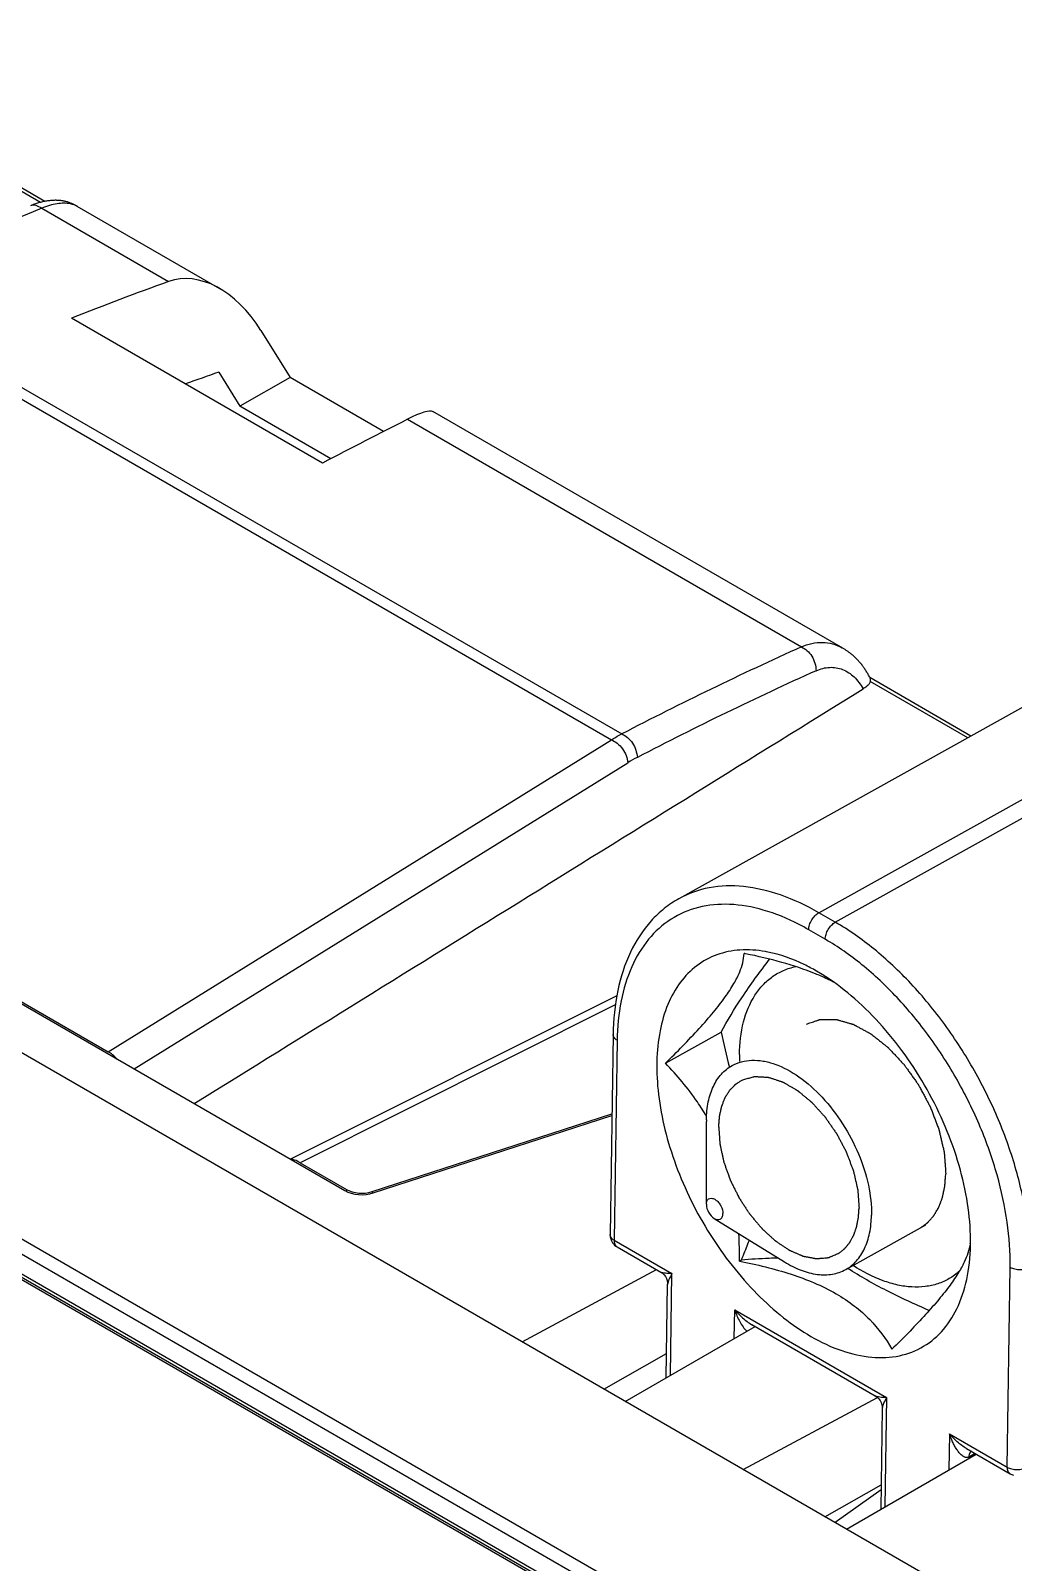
# Model space of a CAD drawing. Header units: millimetres. Extents: x 0 to 594, y 0 to 420.
# Drawn here: x 278.97 to 289.49, y 60.64 to 77.04 of the extents above; entities that cross this region are included whole.
import ezdxf

# ---------------------------------------------------------------- set-up
doc = ezdxf.new("R2010")
doc.units = ezdxf.units.MM
doc.header["$LTSCALE"] = 32.67
doc.layers.get('0').update_dxf_attribs({"linetype": 'CONTINUOUS'})
doc.layers.add('AUSFORMSCHRAEGEN', color=7, linetype='CONTINUOUS')
doc.layers.add('RUNDUNGEN', color=7, linetype='CONTINUOUS')

msp = doc.modelspace()

# ---------------------------------------------------------------- linework, layer by layer
at = {"color": 7, "linetype": 'CONTINUOUS'}
for p, q in [((306.2836, 47.8404), (258.2003, 75.6011)), ((292.0628, 71.1733), (285.9119, 67.7461)), ((287.4091, 67.5959), (293.56, 71.0231)), ((287.5859, 67.4939), (293.7368, 70.9211)), ((287.5859, 67.4939), (287.4091, 67.5959)), ((287.478, 67.3112), (287.3012, 67.4133)), ((287.4438, 66.9352), (287.3838, 66.9711)), ((285.2069, 66.2912), (285.1748, 64.1501)), ((285.7678, 65.9839), (286.3635, 66.3158)), ((285.2508, 66.2298), (285.2187, 64.0887)), ((286.2054, 65.3779), (286.2053, 65.3595)), ((286.2056, 64.4735), (286.2053, 65.3595)), ((286.2893, 64.3233), (287.0425, 63.857)), ((287.6977, 63.7756), (288.5567, 64.2542)), ((285.2187, 64.0887), (285.8374, 63.7315)), ((285.2498, 64.0179), (285.7164, 63.7485)), ((286.5596, 63.8655), (286.5793, 63.8765)), ((289.426, 61.6597), (289.4581, 63.8008)), ((285.8211, 62.642), (285.8374, 63.7315)), ((285.7759, 62.6159), (285.7909, 63.6173)), ((286.5046, 63.0366), (286.5092, 63.3437)), ((286.5092, 63.3437), (288.1355, 62.4047)), ((286.6923, 63.1851), (288.0145, 62.4217)), ((286.6929, 63.1847), (286.6929, 63.1847)), ((288.1355, 62.4047), (288.118, 61.2328)), ((288.089, 62.2905), (288.0727, 61.2067)), ((288.8073, 62.0169), (288.8015, 61.6274)), ((288.8073, 62.0169), (289.426, 61.6597)), ((288.9904, 61.8583), (289.4571, 61.5888)), ((289.0157, 61.7677), (289.0155, 61.751)), ((289.0827, 61.805), (289.0157, 61.7677))]:
    msp.add_line(p, q, dxfattribs=at)
for points in [[(285.7159, 63.7488), (285.7361, 63.7348), (285.7531, 63.7184), (285.7674, 63.6995), (285.7785, 63.6787), (285.7861, 63.6563), (285.7902, 63.6331), (285.7909, 63.6167)], [(288.014, 62.422), (288.0342, 62.408), (288.0512, 62.3916), (288.0655, 62.3728), (288.0766, 62.3519), (288.0842, 62.3295), (288.0883, 62.3063), (288.089, 62.2899)]]:
    msp.add_lwpolyline(points, dxfattribs=at)
for centre, radius, start, end in [((286.0246, 65.2028), 2.5526, 59.99172, 62.7428), ((285.2752, 60.4639), 6.8272, 78.59132, 78.73411), ((286.61, 65.8942), 1.3056, 78.80931, 79.99232), ((286.4021, 64.5696), 2.5633, 66.22794, 67.75531), ((286.5361, 64.868), 2.2361, 62.58051, 66.28671), ((295.7145, 68.3287), 9.5652, 192.14821, 194.46158), ((288.4112, 66.0491), 1.8525, 179.16123, 181.39485), ((285.3248, 64.1478), 0.15, 179.14112, 215.05157), ((281.8057, 63.9173), 4.7542, 359.37578, 2.92239), ((285.275, 64.0615), 0.0503, 237.30053, 239.98548), ((288.5678, 64.1155), 0.4664, 352.25389, 355.77685), ((286.705, 64.0799), 2.3291, 0.01483, 0.40411), ((289.0759, 61.7898), 0.0549, 132.29436, 135.02508), ((289.5322, 61.719), 0.1503, 240.00863, 254.60518)]:
    msp.add_arc(centre, radius, start, end, dxfattribs=at)
for points, knots in [([(285.9119, 67.7461), (285.8565, 67.7152), (285.75, 67.6435), (285.5598, 67.4633), (285.3717, 67.1713), (285.2387, 66.7524), (285.2092, 66.4493), (285.2069, 66.2912)], [0, 0, 0, 0, 0.1126106, 0.2265628, 0.4631899, 0.7193728, 1, 1, 1, 1]), ([(287.4091, 67.5959), (287.2787, 67.6712), (287.0188, 67.7947), (286.6182, 67.891), (286.2408, 67.8824), (286.0122, 67.802), (285.9119, 67.7461)], [0, 0, 0, 0, 0.2878226, 0.5464798, 0.7804792, 1, 1, 1, 1]), ([(287.1937, 67.472), (287.0727, 67.5343), (286.8323, 67.6339), (286.4647, 67.7001), (286.1211, 67.6698), (285.8169, 67.5397), (285.5691, 67.3155), (285.3883, 67.0108), (285.2778, 66.6402), (285.2529, 66.3711), (285.2508, 66.2298)], [0, 0, 0, 0, 0.1406126, 0.2672008, 0.3825825, 0.4922034, 0.6032015, 0.7222887, 0.8539448, 1, 1, 1, 1]), ([(287.3012, 67.4133), (287.3015, 67.4308), (287.3085, 67.4675), (287.3318, 67.5189), (287.3654, 67.564), (287.394, 67.5875), (287.4091, 67.5959)], [0, 0, 0, 0, 0.2388567, 0.5022061, 0.7643556, 1, 1, 1, 1]), ([(287.478, 67.3112), (287.4783, 67.3287), (287.4852, 67.3655), (287.5085, 67.4169), (287.5422, 67.4619), (287.5708, 67.4854), (287.5859, 67.4939)], [0, 0, 0, 0, 0.2388567, 0.5022061, 0.7643556, 1, 1, 1, 1]), ([(289.6702, 63.7986), (289.6727, 63.9675), (289.6471, 64.3188), (289.5316, 64.8493), (289.3419, 65.3863), (289.0849, 65.9095), (288.7704, 66.3996), (288.41, 66.8382), (288.0173, 67.2087), (287.731, 67.4101), (287.5859, 67.4939)], [0, 0, 0, 0, 0.1148213, 0.2383711, 0.3681484, 0.50109, 0.6338798, 0.7632137, 0.8860655, 1, 1, 1, 1]), ([(289.4581, 63.8008), (289.4605, 63.9612), (289.4362, 64.295), (289.3265, 64.7989), (289.1462, 65.309), (288.902, 65.8061), (288.6033, 66.2717), (288.2609, 66.6883), (287.8878, 67.0404), (287.6159, 67.2316), (287.478, 67.3112)], [0, 0, 0, 0, 0.1148212, 0.238371, 0.3681484, 0.5010901, 0.6338798, 0.7632137, 0.8860656, 1, 1, 1, 1]), ([(286.8369, 67.18), (286.7477, 67.1957), (286.5714, 67.2081), (286.3167, 67.1575), (286.094, 67.0368), (285.9135, 66.8512), (285.7808, 66.6099), (285.6982, 66.3217), (285.6666, 65.9954), (285.6862, 65.6403), (285.7562, 65.2667), (285.9156, 64.7533), (286.2202, 64.1398), (286.6371, 63.6041), (287.0203, 63.2581), (287.2228, 63.1186), (287.3251, 63.0595)], [0, 0, 0, 0, 0.0501009, 0.0966044, 0.1417236, 0.1880378, 0.2378076, 0.2925002, 0.3527071, 0.4182847, 0.488537, 0.5623755, 0.7150613, 0.8645657, 0.9346376, 1, 1, 1, 1]), ([(285.7678, 65.9839), (285.8912, 66.1053), (286.0671, 66.2838), (286.2775, 66.5234), (286.4028, 66.6832), (286.4978, 66.8269), (286.5757, 66.9793), (286.6067, 67.0921), (286.609, 67.1595)], [0, 0, 0, 0, 0.3531637, 0.5112849, 0.650575, 0.7675239, 0.8622114, 1, 1, 1, 1]), ([(286.3635, 66.3158), (286.4313, 66.4417), (286.5929, 66.7108), (286.7785, 66.9636), (286.8832, 67.098)], [0, 0, 0, 0, 0.4564201, 1, 1, 1, 1]), ([(287.3724, 66.9421), (287.2551, 66.9901), (287.0082, 67.0714), (286.7555, 67.13), (286.6257, 67.1562)], [0, 0, 0, 0, 0.4890803, 1, 1, 1, 1]), ([(287.3838, 66.9711), (287.3407, 66.996), (287.1759, 67.0838), (286.9978, 67.1484), (286.8634, 67.175)], [0, 0, 0, 0, 0.2664023, 1, 1, 1, 1]), ([(286.5589, 66.0762), (286.5606, 66.1941), (286.5853, 66.416), (286.6873, 66.6694), (286.8075, 66.8255), (286.912, 66.9165), (287.0315, 66.983), (287.1185, 67.0098), (287.163, 67.019)], [0, 0, 0, 0, 0.2918794, 0.5470143, 0.6639815, 0.7765005, 0.8874697, 1, 1, 1, 1]), ([(289.034, 64.0963), (289.0331, 64.226), (289.0091, 64.4946), (288.8841, 65.044), (288.5961, 65.7174), (288.1725, 66.3145), (287.7699, 66.7071), (287.5537, 66.8671), (287.4438, 66.9352)], [0, 0, 0, 0, 0.1154373, 0.2390444, 0.5004521, 0.7616109, 0.8849204, 1, 1, 1, 1]), ([(285.2508, 66.2298), (285.2383, 66.237), (285.2169, 66.2533), (285.2067, 66.2795), (285.2069, 66.2912)], [0, 0, 0, 0, 0.5536252, 1, 1, 1, 1]), ([(286.2081, 65.414), (286.1771, 65.4671), (286.0482, 65.6703), (285.8922, 65.8553), (285.7678, 65.9839)], [0, 0, 0, 0, 0.2558144, 1, 1, 1, 1]), ([(286.2054, 65.3779), (286.2064, 65.4426), (286.2182, 65.5656), (286.2711, 65.7341), (286.3578, 65.8704), (286.4381, 65.9357), (286.4809, 65.9595)], [0, 0, 0, 0, 0.288815, 0.5478421, 0.7814348, 1, 1, 1, 1]), ([(286.4809, 65.9595), (286.5124, 65.977), (286.5815, 66.0048), (286.6949, 66.0205), (286.8161, 66.0109), (286.9913, 65.9636), (287.2143, 65.8403), (287.4593, 65.6203), (287.6742, 65.3395), (287.8417, 65.0206), (287.9484, 64.6895), (287.9748, 64.4643), (287.9732, 64.3573)], [0, 0, 0, 0, 0.0434185, 0.0885292, 0.1367137, 0.1888772, 0.3061097, 0.4393285, 0.5830509, 0.7296654, 0.8710311, 1, 1, 1, 1]), ([(286.2055, 64.4735), (286.2056, 64.4441), (286.2248, 64.3858), (286.2642, 64.3388), (286.2892, 64.3234)], [0, 0, 0, 0, 0.5000438, 1, 1, 1, 1]), ([(286.2072, 64.4928), (286.2091, 64.503), (286.2159, 64.5223), (286.2414, 64.5405), (286.2738, 64.5392), (286.3062, 64.5227), (286.3366, 64.4942), (286.369, 64.4461), (286.3828, 64.4019), (286.3823, 64.3734)], [0, 0, 0, 0, 0.1051681, 0.1964922, 0.2952003, 0.4156318, 0.5575019, 0.7113433, 1, 1, 1, 1]), ([(286.2892, 64.3234), (286.2998, 64.3168), (286.3211, 64.3072), (286.356, 64.3113), (286.3787, 64.3381), (286.3822, 64.361), (286.3823, 64.3734)], [0, 0, 0, 0, 0.2764856, 0.5020806, 0.7262208, 1, 1, 1, 1]), ([(287.6977, 63.7756), (287.7405, 63.7995), (287.8209, 63.8648), (287.9075, 64.001), (287.9605, 64.1696), (287.9722, 64.2926), (287.9732, 64.3573)], [0, 0, 0, 0, 0.2185652, 0.4521579, 0.711185, 1, 1, 1, 1]), ([(285.2187, 64.0887), (285.2062, 64.0959), (285.1848, 64.1122), (285.1746, 64.1384), (285.1748, 64.1501)], [0, 0, 0, 0, 0.5536252, 1, 1, 1, 1]), ([(285.2187, 64.0887), (285.2185, 64.0744), (285.2215, 64.0479), (285.238, 64.0254), (285.2478, 64.0191)], [0, 0, 0, 0, 0.5513148, 1, 1, 1, 1]), ([(286.5793, 63.8765), (286.5869, 63.894), (286.6169, 63.9648), (286.6455, 64.0362), (286.6658, 64.0902)], [0, 0, 0, 0, 0.2490393, 1, 1, 1, 1]), ([(287.3251, 63.0595), (287.4306, 62.9986), (287.6409, 62.8991), (287.9648, 62.8237), (288.2696, 62.8356), (288.5409, 62.9392), (288.7615, 63.1302), (288.9207, 63.3952), (289.0154, 63.7202), (289.0341, 63.9564), (289.0341, 64.0805)], [0, 0, 0, 0, 0.1430467, 0.271271, 0.3871275, 0.4960726, 0.6057307, 0.723483, 0.8542674, 1, 1, 1, 1]), ([(289.0299, 64.0526), (289.0206, 63.984), (288.9806, 63.8724), (288.8955, 63.7221), (288.7983, 63.5829), (288.675, 63.4302), (288.4742, 63.2046), (288.3084, 63.0366), (288.1926, 62.9227)], [0, 0, 0, 0, 0.1458879, 0.2446792, 0.3640012, 0.5029329, 0.6579968, 1, 1, 1, 1]), ([(286.5596, 63.8655), (286.7463, 63.8284), (287.102, 63.743), (287.4432, 63.6036), (287.5949, 63.516)], [0, 0, 0, 0, 0.5207579, 1, 1, 1, 1]), ([(286.9765, 63.8981), (286.9433, 63.8972), (286.8107, 63.8927), (286.6783, 63.8843), (286.5793, 63.8765)], [0, 0, 0, 0, 0.2507102, 1, 1, 1, 1]), ([(287.0425, 63.857), (287.0992, 63.8219), (287.2124, 63.7638), (287.3878, 63.7165), (287.5536, 63.7168), (287.654, 63.7513), (287.6977, 63.7756)], [0, 0, 0, 0, 0.2897862, 0.5491839, 0.7823822, 1, 1, 1, 1]), ([(288.9146, 63.7564), (288.8812, 63.7266), (288.8083, 63.6736), (288.684, 63.6183), (288.5479, 63.5885), (288.4024, 63.5847), (288.2499, 63.6064), (288.0331, 63.6709), (287.8769, 63.7534), (287.7764, 63.8191)], [0, 0, 0, 0, 0.1094702, 0.218717, 0.3307162, 0.4480827, 0.5728059, 0.706156, 1, 1, 1, 1]), ([(289.4581, 63.8008), (289.4732, 63.7921), (289.5082, 63.7793), (289.5641, 63.7727), (289.62, 63.7781), (289.6551, 63.7902), (289.6702, 63.7986)], [0, 0, 0, 0, 0.2377991, 0.5011057, 0.7638118, 1, 1, 1, 1]), ([(285.8374, 63.7315), (285.8137, 63.7314), (285.7801, 63.7325), (285.7395, 63.7394), (285.7226, 63.7449), (285.7159, 63.7488)], [0, 0, 0, 0, 0.5760415, 0.8111437, 1, 1, 1, 1]), ([(285.8374, 63.7315), (285.8254, 63.711), (285.8093, 63.6813), (285.7948, 63.6423), (285.791, 63.6246), (285.7909, 63.6167)], [0, 0, 0, 0, 0.5722046, 0.8079231, 1, 1, 1, 1]), ([(288.5908, 63.3365), (288.4366, 63.4026), (288.1389, 63.54), (287.8532, 63.7015), (287.7179, 63.7869)], [0, 0, 0, 0, 0.5119104, 1, 1, 1, 1]), ([(287.5949, 63.516), (287.6632, 63.4766), (287.7901, 63.3924), (288.0025, 63.2033), (288.1261, 63.0367), (288.1926, 62.9227)], [0, 0, 0, 0, 0.2780442, 0.5347173, 1, 1, 1, 1]), ([(286.5092, 63.3437), (286.5236, 63.3003), (286.5497, 63.2374), (286.596, 63.1617), (286.6241, 63.1285), (286.64, 63.1148)], [0, 0, 0, 0, 0.5148097, 0.7629711, 1, 1, 1, 1]), ([(286.5092, 63.3437), (286.5353, 63.3131), (286.5923, 63.2549), (286.6574, 63.2052), (286.6929, 63.1847)], [0, 0, 0, 0, 0.495453, 1, 1, 1, 1]), ([(288.1355, 62.4047), (288.1118, 62.4046), (288.0782, 62.4057), (288.0376, 62.4126), (288.0207, 62.4181), (288.014, 62.422)], [0, 0, 0, 0, 0.5760425, 0.8111494, 1, 1, 1, 1]), ([(288.1355, 62.4047), (288.1234, 62.3842), (288.1074, 62.3545), (288.0929, 62.3155), (288.0891, 62.2979), (288.089, 62.2899)], [0, 0, 0, 0, 0.5721933, 0.8079194, 1, 1, 1, 1]), ([(288.9909, 61.858), (288.9554, 61.8785), (288.8904, 61.9281), (288.8334, 61.9863), (288.8073, 62.0169)], [0, 0, 0, 0, 0.5045431, 1, 1, 1, 1]), ([(289.0157, 61.7677), (289.0101, 61.7645), (288.9973, 61.7607), (288.9778, 61.7636), (288.9597, 61.7718), (288.937, 61.7876), (288.9118, 61.8133), (288.8856, 61.8488), (288.8623, 61.8877), (288.8343, 61.9432), (288.8172, 61.987), (288.8073, 62.0169)], [0, 0, 0, 0, 0.0549939, 0.1092532, 0.165252, 0.223322, 0.3443341, 0.4702096, 0.5994295, 0.7311278, 1, 1, 1, 1]), ([(289.037, 61.8286), (289.0336, 61.8252), (289.0202, 61.8076), (289.016, 61.7847), (289.0157, 61.7677)], [0, 0, 0, 0, 0.2223882, 1, 1, 1, 1]), ([(289.426, 61.6597), (289.4258, 61.6449), (289.4289, 61.6175), (289.4467, 61.5948), (289.4571, 61.5889)], [0, 0, 0, 0, 0.5522572, 1, 1, 1, 1]), ([(289.426, 61.6597), (289.4411, 61.651), (289.4761, 61.6382), (289.532, 61.6316), (289.5879, 61.637), (289.623, 61.6491), (289.6381, 61.6575)], [0, 0, 0, 0, 0.2377991, 0.5011057, 0.7638118, 1, 1, 1, 1])]:
    msp.add_open_spline(points, degree=3, knots=knots, dxfattribs=at)
at = {"color": 2, "linetype": 'CONTINUOUS'}
for points, knots in [([(287.2763, 66.4027), (287.2934, 66.4085), (287.319, 66.4172), (287.3533, 66.4289), (287.3746, 66.4362), (287.3917, 66.442), (287.4024, 66.4456), (287.411, 66.4486), (287.4163, 66.4504), (287.4206, 66.4519), (287.4233, 66.4527), (287.4254, 66.4536), (287.4278, 66.4535), (287.4321, 66.4535), (287.4382, 66.4535), (287.4455, 66.4534), (287.4528, 66.4534), (287.4625, 66.4534), (287.4747, 66.4533), (287.4893, 66.4532), (287.5039, 66.4532), (287.5234, 66.4531), (287.5429, 66.453), (287.5599, 66.4529), (287.5697, 66.4529), (287.577, 66.4529), (287.5831, 66.4528), (287.5879, 66.4528), (287.591, 66.4528), (287.5934, 66.4527), (287.5952, 66.4529), (287.5972, 66.4523), (287.5998, 66.4516), (287.6031, 66.4506), (287.6083, 66.4491), (287.6149, 66.4472), (287.6254, 66.4443), (287.6385, 66.4405), (287.6542, 66.436), (287.6752, 66.43), (287.6962, 66.424), (287.7171, 66.418), (287.7329, 66.4135), (287.746, 66.4098), (287.7565, 66.4068), (287.7643, 66.4045), (287.7722, 66.4022), (287.7787, 66.4006), (287.7841, 66.3974), (287.7895, 66.3946), (287.7962, 66.3909), (287.8043, 66.3865), (287.8151, 66.3807), (287.8339, 66.3705), (287.8608, 66.356), (287.8931, 66.3385), (287.92, 66.324), (287.9389, 66.3138), (287.9496, 66.308), (287.9563, 66.3043), (287.9611, 66.3018), (287.9637, 66.3003), (287.9664, 66.299), (287.9697, 66.2963), (287.975, 66.2921), (287.9816, 66.2869), (287.9922, 66.2785), (288.0053, 66.268), (288.0264, 66.2513), (288.0528, 66.2303), (288.0792, 66.2094), (288.1003, 66.1926), (288.1135, 66.1822), (288.124, 66.1738), (288.132, 66.1675), (288.1386, 66.1623), (288.1438, 66.1581), (288.1471, 66.1555), (288.1494, 66.1536), (288.1508, 66.1526), (288.1526, 66.1505), (288.1566, 66.1464), (288.1652, 66.137), (288.1776, 66.1239), (288.1924, 66.108), (288.2121, 66.0869), (288.2367, 66.0606), (288.2614, 66.0342), (288.2811, 66.0131), (288.2959, 65.9972), (288.3083, 65.9841), (288.3168, 65.9747), (288.3219, 65.9696), (288.3252, 65.9651), (288.3285, 65.9605), (288.3328, 65.9544), (288.3383, 65.9467), (288.3448, 65.9375), (288.3536, 65.9253), (288.3645, 65.9099), (288.3819, 65.8854), (288.4038, 65.8548), (288.4256, 65.8241), (288.443, 65.7996), (288.454, 65.7843), (288.4627, 65.7721), (288.4681, 65.7644), (288.4725, 65.7583), (288.4758, 65.7537), (288.4784, 65.7484), (288.4821, 65.7417), (288.4866, 65.7331), (288.4939, 65.7195), (288.5031, 65.7025), (288.514, 65.682), (288.5286, 65.6548), (288.5469, 65.6207), (288.5652, 65.5866), (288.5779, 65.5627), (288.5852, 65.5491), (288.5907, 65.5389), (288.5953, 65.5304), (288.5989, 65.5236), (288.6028, 65.5168), (288.6059, 65.508), (288.6113, 65.4941), (288.6179, 65.4766), (288.6259, 65.4557), (288.6338, 65.4348), (288.6445, 65.4069), (288.6551, 65.379), (288.6657, 65.3511), (288.6737, 65.3301), (288.6817, 65.3092), (288.6876, 65.2935), (288.6917, 65.2831), (288.6936, 65.2778), (288.6955, 65.2735), (288.6961, 65.27), (288.6974, 65.2648), (288.6992, 65.257), (288.7024, 65.2432), (288.7064, 65.2258), (288.7129, 65.1981), (288.7209, 65.1635), (288.7289, 65.1289), (288.7354, 65.1012), (288.7402, 65.0804), (288.7442, 65.0631), (288.7474, 65.0492), (288.7495, 65.0405), (288.7508, 65.0345), (288.7517, 65.031), (288.7518, 65.0277), (288.7522, 65.0236), (288.7526, 65.017), (288.7533, 65.0087), (288.7547, 64.9889), (288.7569, 64.9591), (288.7598, 64.9195), (288.7637, 64.8666), (288.7666, 64.8269), (288.7686, 64.8004)], [0, 0, 0, 0, 0.03125, 0.046875, 0.0625, 0.0703125, 0.078125, 0.0820312, 0.0859375, 0.0878906, 0.0898438, 0.0908203, 0.0917969, 0.09375, 0.0976562, 0.1015625, 0.1054688, 0.109375, 0.1171875, 0.125, 0.1328125, 0.140625, 0.15625, 0.1640625, 0.1679688, 0.171875, 0.1757812, 0.1777344, 0.1796875, 0.1806641, 0.1816406, 0.1826172, 0.1835938, 0.1855469, 0.1875, 0.1914062, 0.1953125, 0.203125, 0.2109375, 0.21875, 0.234375, 0.2421875, 0.25, 0.2578125, 0.2617188, 0.265625, 0.2695312, 0.2734375, 0.2753906, 0.2773438, 0.28125, 0.2851562, 0.2890625, 0.296875, 0.3125, 0.328125, 0.34375, 0.3515625, 0.3554688, 0.359375, 0.3613281, 0.3623047, 0.3632812, 0.3652344, 0.3671875, 0.3710938, 0.375, 0.3828125, 0.390625, 0.40625, 0.421875, 0.4296875, 0.4375, 0.4414062, 0.4453125, 0.4492188, 0.4511719, 0.453125, 0.4541016, 0.4545898, 0.4550781, 0.4570312, 0.4609375, 0.46875, 0.4765625, 0.484375, 0.5, 0.515625, 0.5234375, 0.53125, 0.5390625, 0.5429688, 0.5449219, 0.546875, 0.5488281, 0.5507812, 0.5546875, 0.5585938, 0.5625, 0.5703125, 0.578125, 0.59375, 0.609375, 0.6171875, 0.625, 0.6289062, 0.6328125, 0.6347656, 0.6367188, 0.6386719, 0.640625, 0.6445312, 0.6484375, 0.65625, 0.6640625, 0.671875, 0.6875, 0.703125, 0.7109375, 0.7148438, 0.71875, 0.7226562, 0.7246094, 0.7265625, 0.7304688, 0.734375, 0.7421875, 0.75, 0.7578125, 0.765625, 0.78125, 0.7890625, 0.796875, 0.8046875, 0.8125, 0.8144531, 0.8164062, 0.8183594, 0.8193359, 0.8203125, 0.8242188, 0.828125, 0.8359375, 0.84375, 0.859375, 0.875, 0.8828125, 0.890625, 0.8984375, 0.9023438, 0.90625, 0.9082031, 0.9091797, 0.9101562, 0.9121094, 0.9140625, 0.9179688, 0.921875, 0.9375, 0.953125, 0.96875, 1, 1, 1, 1]), ([(286.338, 65.3013), (286.3392, 65.316), (286.3409, 65.3381), (286.3432, 65.3674), (286.3446, 65.3858), (286.3457, 65.4005), (286.3465, 65.4097), (286.3469, 65.4161), (286.3473, 65.4198), (286.3481, 65.423), (286.349, 65.4272), (286.3505, 65.4339), (286.3523, 65.4422), (286.3553, 65.4556), (286.359, 65.4723), (286.3626, 65.489), (286.3656, 65.5023), (286.3674, 65.5107), (286.3689, 65.5174), (286.3699, 65.5215), (286.3705, 65.5249), (286.3716, 65.5279), (286.3737, 65.533), (286.3766, 65.5404), (286.3813, 65.5521), (286.3872, 65.5668), (286.393, 65.5815), (286.3977, 65.5933), (286.4013, 65.6021), (286.4042, 65.6094), (286.4062, 65.6146), (286.4075, 65.6175), (286.4082, 65.6198), (286.4095, 65.6215), (286.4111, 65.6241), (286.4139, 65.6284), (286.4178, 65.6346), (286.4226, 65.642), (286.429, 65.652), (286.4353, 65.6619), (286.4417, 65.6718), (286.4464, 65.6792), (286.4512, 65.6867), (286.4552, 65.6929), (286.4579, 65.6973), (286.4596, 65.6996), (286.4616, 65.7015), (286.4641, 65.704), (286.468, 65.708), (286.4729, 65.7129), (286.4808, 65.7208), (286.4907, 65.7307), (286.5005, 65.7405), (286.5084, 65.7484), (286.5134, 65.7534), (286.5173, 65.7573), (286.5198, 65.7598), (286.5217, 65.7618), (286.5239, 65.7634), (286.528, 65.7658), (286.5338, 65.7694), (286.5431, 65.7751), (286.5547, 65.7823), (286.5732, 65.7937), (286.5871, 65.8023), (286.5964, 65.808)], [0, 0, 0, 0, 0.0625, 0.09375, 0.125, 0.140625, 0.15625, 0.1640625, 0.1679688, 0.171875, 0.1796875, 0.1875, 0.203125, 0.21875, 0.25, 0.28125, 0.296875, 0.3125, 0.3203125, 0.328125, 0.3320312, 0.3359375, 0.34375, 0.359375, 0.375, 0.40625, 0.4375, 0.453125, 0.46875, 0.484375, 0.4921875, 0.4960938, 0.5, 0.5039062, 0.5078125, 0.515625, 0.53125, 0.546875, 0.5625, 0.59375, 0.609375, 0.625, 0.640625, 0.65625, 0.6640625, 0.6679688, 0.671875, 0.6796875, 0.6875, 0.703125, 0.71875, 0.75, 0.78125, 0.796875, 0.8125, 0.8203125, 0.828125, 0.8320312, 0.8359375, 0.84375, 0.859375, 0.875, 0.90625, 0.9375, 1, 1, 1, 1]), ([(286.5964, 65.808), (286.6111, 65.8119), (286.6332, 65.8178), (286.6627, 65.8256), (286.6848, 65.8315), (286.7014, 65.8359), (286.7125, 65.8389), (286.7171, 65.8401), (286.7207, 65.8411), (286.7231, 65.8416), (286.7249, 65.8423), (286.727, 65.842), (286.7306, 65.8419), (286.7358, 65.8416), (286.744, 65.8411), (286.7544, 65.8405), (286.7668, 65.8398), (286.7834, 65.8388), (286.8041, 65.8376), (286.8248, 65.8364), (286.8393, 65.8355), (286.8476, 65.835), (286.8538, 65.8347), (286.86, 65.8343), (286.8647, 65.8341), (286.8678, 65.8338), (286.8693, 65.8339), (286.871, 65.8333), (286.8732, 65.8326), (286.876, 65.8317), (286.8826, 65.8295), (286.8925, 65.8262), (286.9058, 65.8219), (286.919, 65.8175), (286.9367, 65.8117), (286.9544, 65.8059), (286.972, 65.8001), (286.9853, 65.7958), (286.9985, 65.7914), (287.0096, 65.7878), (287.0184, 65.7848), (287.0239, 65.7832), (287.0284, 65.7804), (287.0329, 65.7778), (287.0386, 65.7746), (287.0453, 65.7707), (287.0543, 65.7655), (287.0701, 65.7564), (287.0925, 65.7434), (287.1195, 65.7278), (287.142, 65.7148), (287.1578, 65.7057), (287.1668, 65.7005), (287.1724, 65.6973), (287.1769, 65.6947), (287.1803, 65.6929), (287.1836, 65.6902), (287.188, 65.6865), (287.1935, 65.682), (287.2022, 65.6747), (287.2132, 65.6657), (287.2307, 65.6511), (287.2526, 65.633), (287.2746, 65.6148), (287.2921, 65.6003), (287.3053, 65.5894), (287.3162, 65.5804), (287.3239, 65.574), (287.3283, 65.5704), (287.3316, 65.5677), (287.3348, 65.5649), (287.3388, 65.5602), (287.346, 65.5524), (287.3562, 65.5411), (287.3684, 65.5276), (287.3848, 65.5096), (287.4051, 65.4871), (287.4255, 65.4645), (287.4419, 65.4465), (287.4541, 65.433), (287.4643, 65.4218), (287.4714, 65.4138), (287.4756, 65.4094), (287.4783, 65.4056), (287.481, 65.4017), (287.4846, 65.3965), (287.4909, 65.3875), (287.4999, 65.3745), (287.5106, 65.359), (287.525, 65.3382), (287.543, 65.3123), (287.5609, 65.2864), (287.5753, 65.2657), (287.5843, 65.2528), (287.5915, 65.2424), (287.596, 65.2359), (287.5996, 65.2307), (287.6023, 65.2269), (287.6044, 65.2225), (287.6074, 65.2169), (287.611, 65.2099), (287.617, 65.1986), (287.6273, 65.1789), (287.642, 65.1508), (287.6598, 65.117), (287.6745, 65.0888), (287.6863, 65.0663), (287.6937, 65.0522), (287.6989, 65.0423), (287.7018, 65.0367), (287.7049, 65.0311), (287.7075, 65.0238), (287.7119, 65.0121), (287.7173, 64.9975), (287.7261, 64.9742), (287.737, 64.945), (287.7479, 64.9158), (287.7566, 64.8925), (287.7632, 64.8749), (287.7697, 64.8574), (287.7752, 64.8428), (287.7789, 64.8326), (287.7813, 64.8268), (287.7823, 64.821), (287.7841, 64.8138), (287.7867, 64.8022), (287.79, 64.7877), (287.7952, 64.7646), (287.8018, 64.7357), (287.8084, 64.7067), (287.8137, 64.6836), (287.8176, 64.6662), (287.8209, 64.6518), (287.8235, 64.6402), (287.8252, 64.633), (287.8263, 64.6279), (287.827, 64.625), (287.8271, 64.6223), (287.8274, 64.6188), (287.8278, 64.6134), (287.8283, 64.6065), (287.8294, 64.5901), (287.8312, 64.5654), (287.8336, 64.5325), (287.8367, 64.4886), (287.8391, 64.4557), (287.8406, 64.4338)], [0, 0, 0, 0, 0.03125, 0.046875, 0.0625, 0.078125, 0.0820312, 0.0859375, 0.0878906, 0.0898438, 0.0908203, 0.0917969, 0.09375, 0.0976562, 0.1015625, 0.109375, 0.1171875, 0.125, 0.140625, 0.15625, 0.1640625, 0.1679688, 0.171875, 0.1757812, 0.1796875, 0.1806641, 0.1816406, 0.1826172, 0.1835938, 0.1855469, 0.1875, 0.1953125, 0.203125, 0.2109375, 0.21875, 0.234375, 0.2421875, 0.25, 0.2578125, 0.265625, 0.2695312, 0.2734375, 0.2753906, 0.2773438, 0.28125, 0.2851562, 0.2890625, 0.296875, 0.3125, 0.328125, 0.34375, 0.3515625, 0.3554688, 0.359375, 0.3613281, 0.3632812, 0.3652344, 0.3671875, 0.3710938, 0.375, 0.3828125, 0.390625, 0.40625, 0.421875, 0.4296875, 0.4375, 0.4453125, 0.4492188, 0.4511719, 0.453125, 0.4550781, 0.4570312, 0.4609375, 0.46875, 0.4765625, 0.484375, 0.5, 0.515625, 0.5234375, 0.53125, 0.5390625, 0.5429688, 0.5449219, 0.546875, 0.5488281, 0.5507812, 0.5546875, 0.5625, 0.5703125, 0.578125, 0.59375, 0.609375, 0.6171875, 0.625, 0.6289062, 0.6328125, 0.6347656, 0.6367188, 0.6386719, 0.640625, 0.6445312, 0.6484375, 0.65625, 0.671875, 0.6875, 0.703125, 0.7109375, 0.71875, 0.7226562, 0.7246094, 0.7265625, 0.7304688, 0.734375, 0.7421875, 0.75, 0.765625, 0.78125, 0.7890625, 0.796875, 0.8046875, 0.8125, 0.8164062, 0.8183594, 0.8203125, 0.8242188, 0.828125, 0.8359375, 0.84375, 0.859375, 0.875, 0.8828125, 0.890625, 0.8984375, 0.9023438, 0.90625, 0.9082031, 0.9091797, 0.9101562, 0.9121094, 0.9140625, 0.9179688, 0.921875, 0.9375, 0.953125, 0.96875, 1, 1, 1, 1]), ([(286.338, 65.3013), (286.3396, 65.2786), (286.3418, 65.2446), (286.3445, 65.2049), (286.346, 65.1822), (286.3472, 65.1652), (286.3483, 65.1482), (286.3492, 65.1354), (286.3498, 65.1269), (286.35, 65.1234), (286.3501, 65.1206), (286.3507, 65.1176), (286.3519, 65.1123), (286.3535, 65.1049), (286.3561, 65.0929), (286.3593, 65.0779), (286.3645, 65.054), (286.371, 65.0241), (286.3774, 64.9942), (286.3826, 64.9702), (286.3858, 64.9553), (286.3884, 64.9433), (286.3901, 64.9358), (286.3911, 64.9306), (286.3919, 64.9276), (286.393, 64.9246), (286.3943, 64.9208), (286.3976, 64.9117), (286.4024, 64.8981), (286.4089, 64.8799), (286.4153, 64.8617), (286.424, 64.8375), (286.4326, 64.8133), (286.4412, 64.789), (286.4466, 64.7739), (286.4509, 64.7618), (286.4541, 64.7527), (286.4568, 64.7451), (286.459, 64.7391), (286.4604, 64.7345), (286.4628, 64.7301), (286.4657, 64.7242), (286.4694, 64.7168), (286.4737, 64.708), (286.4796, 64.6962), (286.4869, 64.6815), (286.4986, 64.6579), (286.5104, 64.6343), (286.5221, 64.6107), (286.5309, 64.5931), (286.5396, 64.5754), (286.5463, 64.5621), (286.5506, 64.5533), (286.5525, 64.5496), (286.5539, 64.5466), (286.5556, 64.5438), (286.5588, 64.539), (286.5633, 64.5322), (286.5705, 64.5212), (286.5794, 64.5074), (286.5938, 64.4854), (286.6117, 64.458), (286.6297, 64.4305), (286.644, 64.4085), (286.653, 64.3947), (286.6602, 64.3837), (286.6647, 64.3769), (286.6678, 64.372), (286.6696, 64.3693), (286.6717, 64.367), (286.6743, 64.3639), (286.6804, 64.3566), (286.6897, 64.3456), (286.702, 64.3309), (286.7143, 64.3163), (286.7307, 64.2967), (286.7472, 64.2772), (286.7636, 64.2577), (286.7739, 64.2455), (286.7821, 64.2357), (286.7882, 64.2284), (286.7934, 64.2223), (286.797, 64.218), (286.799, 64.2156), (286.8005, 64.2136), (286.8022, 64.2122), (286.8045, 64.2101), (286.8084, 64.2066), (286.8139, 64.2015), (286.8206, 64.1954), (286.8296, 64.1872), (286.8407, 64.177), (286.8586, 64.1607), (286.8764, 64.1444), (286.8943, 64.1281), (286.9077, 64.1159), (286.9211, 64.1036), (286.9311, 64.0945), (286.9378, 64.0883), (286.9406, 64.0858), (286.9428, 64.0837), (286.9451, 64.082), (286.9492, 64.0794), (286.955, 64.0755), (286.9643, 64.0692), (286.9759, 64.0615), (286.9944, 64.049), (287.0177, 64.0335), (287.0409, 64.0179), (287.0594, 64.0055), (287.0711, 63.9977), (287.0803, 63.9915), (287.0861, 63.9876), (287.0902, 63.9848), (287.0925, 63.9834), (287.0948, 63.9825), (287.0977, 63.9812), (287.1024, 63.9792), (287.1082, 63.9766), (287.1175, 63.9726), (287.1291, 63.9675), (287.143, 63.9615), (287.1569, 63.9554), (287.1708, 63.9494), (287.1847, 63.9433), (287.1987, 63.9372), (287.2103, 63.9322), (287.2195, 63.9281), (287.2265, 63.9251), (287.2323, 63.9226), (287.2364, 63.9208), (287.2387, 63.9198), (287.2404, 63.9189), (287.2421, 63.9188), (287.2443, 63.9183), (287.2482, 63.9176), (287.2538, 63.9165), (287.2605, 63.9152), (287.2694, 63.9135), (287.2805, 63.9114), (287.2939, 63.9088), (287.3072, 63.9063), (287.3206, 63.9037), (287.3339, 63.9012), (287.3473, 63.8986), (287.3584, 63.8965), (287.3673, 63.8948), (287.3729, 63.8937), (287.3774, 63.8929), (287.3801, 63.8924), (287.3824, 63.8918), (287.3845, 63.8919), (287.388, 63.8923), (287.3932, 63.8927), (287.4013, 63.8934), (287.4116, 63.8943), (287.4279, 63.8957), (287.4484, 63.8974), (287.4688, 63.8992), (287.4852, 63.9006), (287.4954, 63.9015), (287.5036, 63.9022), (287.5087, 63.9027), (287.5123, 63.9029), (287.5143, 63.9032), (287.5161, 63.9041), (287.5183, 63.905), (287.5219, 63.9066), (287.5263, 63.9085), (287.5335, 63.9116), (287.5424, 63.9154), (287.5531, 63.92), (287.5674, 63.9262), (287.5923, 63.937), (287.6138, 63.9462), (287.628, 63.9524)], [0, 0, 0, 0, 0.03125, 0.046875, 0.0546875, 0.0625, 0.0703125, 0.078125, 0.0800781, 0.0820312, 0.0830078, 0.0839844, 0.0859375, 0.0898438, 0.09375, 0.1015625, 0.109375, 0.125, 0.140625, 0.1484375, 0.15625, 0.1601562, 0.1640625, 0.1660156, 0.1669922, 0.1679688, 0.1699219, 0.171875, 0.1796875, 0.1875, 0.1953125, 0.203125, 0.21875, 0.2265625, 0.234375, 0.2382812, 0.2421875, 0.2460938, 0.2480469, 0.25, 0.2519531, 0.2539062, 0.2578125, 0.2617188, 0.265625, 0.2734375, 0.28125, 0.296875, 0.3046875, 0.3125, 0.3203125, 0.328125, 0.3300781, 0.3320312, 0.3330078, 0.3339844, 0.3359375, 0.3398438, 0.34375, 0.3515625, 0.359375, 0.375, 0.390625, 0.3984375, 0.40625, 0.4101562, 0.4140625, 0.4160156, 0.4169922, 0.4179688, 0.4199219, 0.421875, 0.4296875, 0.4375, 0.4453125, 0.453125, 0.46875, 0.4765625, 0.484375, 0.4882812, 0.4921875, 0.4960938, 0.4980469, 0.4990234, 0.5, 0.5009766, 0.5019531, 0.5039062, 0.5078125, 0.5117188, 0.515625, 0.5234375, 0.53125, 0.546875, 0.5546875, 0.5625, 0.5703125, 0.578125, 0.5800781, 0.5820312, 0.5830078, 0.5839844, 0.5859375, 0.5898438, 0.59375, 0.6015625, 0.609375, 0.625, 0.640625, 0.6484375, 0.65625, 0.6601562, 0.6640625, 0.6660156, 0.6669922, 0.6679688, 0.6699219, 0.671875, 0.6757812, 0.6796875, 0.6875, 0.6953125, 0.703125, 0.7109375, 0.71875, 0.7265625, 0.734375, 0.7382812, 0.7421875, 0.7460938, 0.7480469, 0.7490234, 0.75, 0.7509766, 0.7519531, 0.7539062, 0.7578125, 0.7617188, 0.765625, 0.7734375, 0.78125, 0.7890625, 0.796875, 0.8046875, 0.8125, 0.8203125, 0.8242188, 0.828125, 0.8300781, 0.8320312, 0.8330078, 0.8339844, 0.8359375, 0.8398438, 0.84375, 0.8515625, 0.859375, 0.875, 0.890625, 0.8984375, 0.90625, 0.9101562, 0.9140625, 0.9160156, 0.9169922, 0.9179688, 0.9199219, 0.921875, 0.9257812, 0.9296875, 0.9375, 0.9453125, 0.953125, 0.96875, 1, 1, 1, 1]), ([(288.4931, 64.2188), (288.5028, 64.2257), (288.5173, 64.236), (288.5343, 64.2481), (288.544, 64.255), (288.5513, 64.2601), (288.5585, 64.2653), (288.564, 64.2692), (288.5676, 64.2718), (288.5694, 64.273), (288.5712, 64.2744), (288.5733, 64.2769), (288.5759, 64.2797), (288.5802, 64.2844), (288.5855, 64.2902), (288.5939, 64.2996), (288.6045, 64.3112), (288.6151, 64.3229), (288.6236, 64.3322), (288.6288, 64.338), (288.6331, 64.3427), (288.6357, 64.3456), (288.6379, 64.3478), (288.6392, 64.3499), (288.6405, 64.3521), (288.6431, 64.3564), (288.6469, 64.3628), (288.652, 64.3714), (288.6571, 64.3799), (288.6639, 64.3914), (288.6707, 64.4028), (288.6775, 64.4142), (288.6826, 64.4228), (288.6869, 64.43), (288.6899, 64.435), (288.6916, 64.4379), (288.693, 64.4399), (288.6938, 64.4425), (288.6951, 64.4458), (288.6973, 64.4517), (288.7004, 64.46), (288.7042, 64.47), (288.7092, 64.4834), (288.7143, 64.4967), (288.7193, 64.5101), (288.7231, 64.5201), (288.7269, 64.5301), (288.73, 64.5384), (288.7322, 64.5442), (288.7334, 64.5476), (288.7341, 64.5515), (288.7351, 64.5561), (288.7367, 64.5637), (288.7387, 64.573), (288.7419, 64.5881), (288.7458, 64.6069), (288.7498, 64.6256), (288.753, 64.6407), (288.7549, 64.6501), (288.7566, 64.6576), (288.7575, 64.6623), (288.7584, 64.666), (288.7588, 64.6701), (288.7593, 64.6774), (288.7601, 64.6878), (288.7613, 64.7045), (288.7629, 64.7254), (288.7654, 64.7587), (288.7673, 64.7837), (288.7686, 64.8004)], [0, 0, 0, 0, 0.0625, 0.09375, 0.109375, 0.125, 0.140625, 0.15625, 0.1601562, 0.1640625, 0.1679688, 0.171875, 0.1796875, 0.1875, 0.203125, 0.21875, 0.25, 0.28125, 0.296875, 0.3125, 0.3203125, 0.328125, 0.3320312, 0.3359375, 0.3398438, 0.34375, 0.359375, 0.375, 0.390625, 0.40625, 0.4375, 0.453125, 0.46875, 0.484375, 0.4921875, 0.4960938, 0.5, 0.5039062, 0.5078125, 0.515625, 0.53125, 0.546875, 0.5625, 0.59375, 0.609375, 0.625, 0.640625, 0.65625, 0.6640625, 0.6679688, 0.671875, 0.6796875, 0.6875, 0.703125, 0.71875, 0.75, 0.78125, 0.796875, 0.8125, 0.8203125, 0.828125, 0.8320312, 0.8359375, 0.84375, 0.859375, 0.875, 0.90625, 0.9375, 1, 1, 1, 1]), ([(287.628, 63.9524), (287.6357, 63.9587), (287.6472, 63.968), (287.6626, 63.9805), (287.6722, 63.9883), (287.6798, 63.9945), (287.6846, 63.9985), (287.688, 64.0012), (287.6899, 64.0028), (287.6914, 64.0049), (287.6935, 64.0073), (287.6967, 64.0113), (287.7008, 64.0163), (287.7073, 64.0242), (287.7154, 64.0341), (287.7251, 64.0461), (287.7324, 64.055), (287.7373, 64.061), (287.7393, 64.0635), (287.741, 64.0654), (287.7424, 64.0677), (287.7446, 64.0719), (287.7479, 64.0778), (287.7531, 64.0874), (287.7596, 64.0993), (287.7661, 64.1112), (287.7713, 64.1207), (287.7752, 64.1279), (287.7785, 64.1338), (287.7808, 64.138), (287.782, 64.1404), (287.7831, 64.1421), (287.7837, 64.1442), (287.7847, 64.1469), (287.7864, 64.1518), (287.7888, 64.1586), (287.7917, 64.1668), (287.7955, 64.1778), (287.8003, 64.1915), (287.8051, 64.2052), (287.809, 64.2161), (287.8113, 64.223), (287.8131, 64.2278), (287.814, 64.2306), (287.8145, 64.2337), (287.8153, 64.2375), (287.8171, 64.2466), (287.8198, 64.2604), (287.8234, 64.2787), (287.827, 64.297), (287.8297, 64.3108), (287.8316, 64.3199), (287.8323, 64.3238), (287.833, 64.3268), (287.8333, 64.33), (287.8336, 64.3359), (287.8342, 64.3442), (287.8352, 64.3574), (287.8364, 64.374), (287.8383, 64.4006), (287.8397, 64.4205), (287.8406, 64.4338)], [0, 0, 0, 0, 0.0625, 0.09375, 0.125, 0.140625, 0.15625, 0.1640625, 0.1679688, 0.171875, 0.1796875, 0.1875, 0.203125, 0.21875, 0.25, 0.28125, 0.3125, 0.3203125, 0.328125, 0.3320312, 0.3359375, 0.34375, 0.359375, 0.375, 0.40625, 0.4375, 0.453125, 0.46875, 0.484375, 0.4921875, 0.4960938, 0.5, 0.5039062, 0.5078125, 0.515625, 0.53125, 0.546875, 0.5625, 0.59375, 0.625, 0.640625, 0.65625, 0.6640625, 0.6679688, 0.671875, 0.6796875, 0.6875, 0.71875, 0.75, 0.78125, 0.8125, 0.8203125, 0.828125, 0.8320312, 0.8359375, 0.84375, 0.859375, 0.875, 0.90625, 0.9375, 1, 1, 1, 1])]:
    msp.add_open_spline(points, degree=3, knots=knots, dxfattribs=at)
at = {"color": 7, "linetype": 'CONTINUOUS'}
for points in [[(286.2056, 64.4754), (286.2056, 64.4812), (286.2062, 64.487), (286.2072, 64.4928)], [(285.202, 64.0617), (285.2144, 64.044), (285.2311, 64.0287), (285.2498, 64.0179)]]:
    msp.add_open_spline(points, degree=3, dxfattribs=at)
at = {"layer": 'AUSFORMSCHRAEGEN', "color": 7, "linetype": 'CONTINUOUS'}
for p, q in [((307.9983, 49.2795), (259.915, 77.0401)), ((282.0951, 72.4101), (279.4078, 73.9616)), ((281.4366, 73.8299), (281.75, 73.3262)), ((280.9842, 73.3838), (281.2113, 73.0189)), ((281.75, 73.3262), (281.2113, 73.0189)), ((282.7504, 72.7485), (281.75, 73.3262)), ((282.1849, 72.4567), (281.2113, 73.0189)), ((268.2536, 72.7503), (282.3356, 64.6201)), ((282.6277, 64.609), (285.1942, 65.4428)), ((282.6395, 64.5952), (285.1939, 65.425)), ((282.3542, 64.6314), (282.3542, 64.611)), ((282.6277, 64.609), (282.6277, 64.5952)), ((285.1066, 62.4959), (285.7798, 62.8779)), ((287.4754, 61.1283), (288.0767, 61.4695)), ((288.0759, 61.4178), (287.5844, 61.0654))]:
    msp.add_line(p, q, dxfattribs=at)
for centre, major_axis, ratio, start_param, end_param in [((280.8506, 73.2076), (-0.3962, 1.1483), 0.6593982, 5.0454209, 6.2906372), ((305.5647, 2.7096), (-24.764, 71.7679), 0.6593982, 0.0074518, 0.0296672), ((305.5647, 2.7096), (-24.4074, 70.7345), 0.6593982, 0.003714, 0.0113628), ((246.5782, 36.7652), (54.123, 40.7658), 0.1546628, 0.7226305, 0.7448459), ((282.4215, 72.3006), (0.866, 0.6523), 0.1546628, 0.0655051, 0.7226305), ((282.5124, 64.7186), (0.25, -0.0037), 0.5671821, -2.3477673, -1.029006), ((282.5133, 64.7201), (0.225, -0.0033), 0.5671821, 3.935418, 5.2541888)]:
    msp.add_ellipse(centre, major_axis=major_axis, ratio=ratio, start_param=start_param, end_param=end_param, dxfattribs=at)
at = {"layer": 'RUNDUNGEN', "color": 7, "linetype": 'CONTINUOUS'}
for p, q in [((279.1233, 75.2118), (277.0487, 76.4095)), ((279.0771, 75.2012), (277.0538, 76.3694)), ((306.3, 48.2648), (258.2167, 76.0254)), ((306.2305, 48.143), (258.1473, 75.9037)), ((258.1473, 75.6954), (306.2305, 47.9348)), ((258.168, 75.6497), (306.2512, 47.889)), ((279.0898, 75.1384), (278.9978, 75.1009)), ((279.0898, 75.1384), (280.4487, 74.3539)), ((279.4673, 75.1608), (280.9936, 74.2797)), ((276.9342, 74.2134), (285.1893, 69.4474)), ((277.055, 74.2712), (285.301, 69.5104)), ((283.0043, 72.8784), (287.2236, 70.4424)), ((270.9485, 71.2165), (279.7998, 66.1062)), ((287.9558, 70.1124), (287.9523, 70.1194)), ((287.9591, 70.1058), (287.9558, 70.1124)), ((289.0377, 69.4877), (287.9558, 70.1124)), ((289.0049, 69.4695), (287.9609, 70.0722)), ((279.7998, 66.1062), (285.1893, 69.4474)), ((280.0782, 65.9234), (285.3664, 69.2018)), ((285.2473, 66.705), (281.7539, 64.9559)), ((285.2309, 66.6093), (281.8556, 64.9193)), ((281.8556, 64.9193), (282.3542, 64.6314)), ((284.2325, 63.0006), (285.6716, 63.7744)), ((285.3374, 62.3627), (286.727, 63.165)), ((286.6013, 61.6329), (288.0373, 62.4051)), ((287.7062, 60.9951), (289.0958, 61.7974))]:
    msp.add_line(p, q, dxfattribs=at)
for points in [[(279.184, 75.2206), (279.1737, 75.2195), (279.1634, 75.2183), (279.1529, 75.2168), (279.1424, 75.2152), (279.1318, 75.2134), (279.1211, 75.2114), (279.1103, 75.2092), (279.0995, 75.2068), (279.0886, 75.2042), (279.0777, 75.2014), (279.0668, 75.1985), (279.0558, 75.1954), (279.0448, 75.1921), (279.0338, 75.1886), (279.0228, 75.185), (279.0118, 75.1812), (279.0008, 75.1772), (278.9899, 75.1732), (278.9789, 75.1689), (278.9711, 75.1658)], [(279.4673, 75.1608), (279.4609, 75.1645), (279.4542, 75.1681), (279.4474, 75.1718), (279.4405, 75.1753), (279.4336, 75.1787), (279.4268, 75.182), (279.4199, 75.1851), (279.413, 75.1881), (279.4061, 75.191), (279.3992, 75.1938), (279.3922, 75.1964), (279.3852, 75.1989), (279.3782, 75.2013), (279.3711, 75.2036), (279.364, 75.2057), (279.3568, 75.2077), (279.3496, 75.2096), (279.3423, 75.2114), (279.335, 75.2131), (279.3274, 75.2146), (279.3198, 75.2161), (279.312, 75.2174), (279.304, 75.2186), (279.2958, 75.2197), (279.2875, 75.2206), (279.2789, 75.2214), (279.2702, 75.2221), (279.2613, 75.2226), (279.2521, 75.223), (279.2428, 75.2232), (279.2334, 75.2232), (279.2238, 75.223), (279.214, 75.2227), (279.2041, 75.2222), (279.1941, 75.2215), (279.184, 75.2206)], [(287.9279, 70.1641), (287.9228, 70.1726), (287.9176, 70.1811), (287.9124, 70.1894), (287.9071, 70.1976), (287.9018, 70.2057), (287.8964, 70.2137), (287.8909, 70.2215), (287.8854, 70.2292), (287.8798, 70.2368), (287.8742, 70.2443), (287.8685, 70.2516), (287.8628, 70.2588), (287.8571, 70.2659), (287.8513, 70.2729), (287.8454, 70.2797), (287.8396, 70.2864), (287.8337, 70.293), (287.8277, 70.2994), (287.8218, 70.3057), (287.8157, 70.3119), (287.8097, 70.318), (287.8036, 70.324), (287.7975, 70.3298), (287.7914, 70.3355), (287.7852, 70.3412), (287.779, 70.3467), (287.7727, 70.3521), (287.7665, 70.3574), (287.7602, 70.3626), (287.7539, 70.3677), (287.7475, 70.3727), (287.7412, 70.3775), (287.7348, 70.3823), (287.7284, 70.387), (287.722, 70.3915), (287.7156, 70.396), (287.7093, 70.4003), (287.703, 70.4045), (287.6966, 70.4086), (287.6903, 70.4126), (287.684, 70.4166), (287.6778, 70.4204), (287.6715, 70.4241), (287.6655, 70.4277), (283.2784, 72.9606)], [(287.9523, 70.1194), (287.9475, 70.1286), (287.9427, 70.1376), (287.9378, 70.1465), (287.9329, 70.1554), (287.9279, 70.1641)]]:
    msp.add_lwpolyline(points, dxfattribs=at)
for centre, radius, start, end in [((304.0739, 13.698), 66.3259, 112.214367, 114.039387), ((303.3995, 34.6274), 39.2986, 114.30643, 117.42181), ((303.4805, 34.5491), 39.1058, 114.31089, 117.4289), ((286.0048, 68.1962), 1.1911, 116.86864, 122.41095)]:
    msp.add_arc(centre, radius, start, end, dxfattribs=at)
for points, knots in [([(279.0898, 75.1384), (279.0705, 75.15), (279.0343, 75.172), (278.9889, 75.173), (278.9711, 75.1658)], [0, 0, 0, 0, 0.5402074, 1, 1, 1, 1]), ([(279.4759, 75.1559), (279.4522, 75.1695), (279.3804, 75.1953), (279.2448, 75.1922), (279.1433, 75.1607), (279.0898, 75.1384)], [0, 0, 0, 0, 0.2060612, 0.5635995, 1, 1, 1, 1]), ([(287.2236, 70.4424), (287.2937, 70.4737), (287.4435, 70.5095), (287.594, 70.4691), (287.656, 70.4332)], [0, 0, 0, 0, 0.5173259, 1, 1, 1, 1]), ([(287.2236, 70.4424), (287.2443, 70.4309), (287.2877, 70.4045), (287.3382, 70.3433), (287.3708, 70.268), (287.3782, 70.2137), (287.3811, 70.1872)], [0, 0, 0, 0, 0.226708, 0.4797656, 0.7449476, 1, 1, 1, 1]), ([(287.3811, 70.1872), (287.4266, 70.2071), (287.5223, 70.2335), (287.6698, 70.2084), (287.7967, 70.1235), (287.8569, 70.039), (287.8831, 69.9925)], [0, 0, 0, 0, 0.2499645, 0.4862927, 0.7308204, 1, 1, 1, 1]), ([(287.9559, 70.058), (287.9541, 70.0543), (287.945, 70.0387), (287.9316, 70.0261), (287.9207, 70.0177)], [0, 0, 0, 0, 0.2311458, 1, 1, 1, 1]), ([(287.9609, 70.0722), (287.9617, 70.0755), (287.9633, 70.0866), (287.9625, 70.0987), (287.9591, 70.1058)], [0, 0, 0, 0, 0.300516, 1, 1, 1, 1]), ([(285.1893, 69.4474), (285.2169, 69.4645), (285.254, 69.4857), (285.2919, 69.5057), (285.301, 69.5104)], [0, 0, 0, 0, 0.7586564, 1, 1, 1, 1]), ([(285.1893, 69.4474), (285.2108, 69.4362), (285.2556, 69.4108), (285.3103, 69.3523), (285.349, 69.2802), (285.3612, 69.2274), (285.3664, 69.2018)], [0, 0, 0, 0, 0.2303144, 0.4868675, 0.7512364, 1, 1, 1, 1]), ([(285.301, 69.5104), (285.3221, 69.499), (285.366, 69.4729), (285.4182, 69.4128), (285.4533, 69.3387), (285.4626, 69.2849), (285.4665, 69.2587)], [0, 0, 0, 0, 0.2281604, 0.4826325, 0.7474819, 1, 1, 1, 1]), ([(279.8952, 66.0293), (279.8814, 66.0459), (279.8519, 66.0751), (279.8166, 66.0965), (279.7998, 66.1062)], [0, 0, 0, 0, 0.5259956, 1, 1, 1, 1]), ([(281.8556, 64.9193), (281.8475, 64.924), (281.8185, 64.9406), (281.7849, 64.9539), (281.7605, 64.9525)], [0, 0, 0, 0, 0.2765777, 1, 1, 1, 1])]:
    msp.add_open_spline(points, degree=3, knots=knots, dxfattribs=at)
for points in [[(287.9609, 70.0722), (287.9598, 70.0673), (287.9581, 70.0626), (287.9559, 70.058)], [(280.7217, 65.5519), (283.1086, 67.0324), (285.4958, 68.5125), (287.8831, 69.9925)], [(287.9207, 70.0177), (287.9088, 70.0084), (287.896, 70.0004), (287.8831, 69.9925)]]:
    msp.add_open_spline(points, degree=3, dxfattribs=at)

doc.saveas('drawing.dxf')
